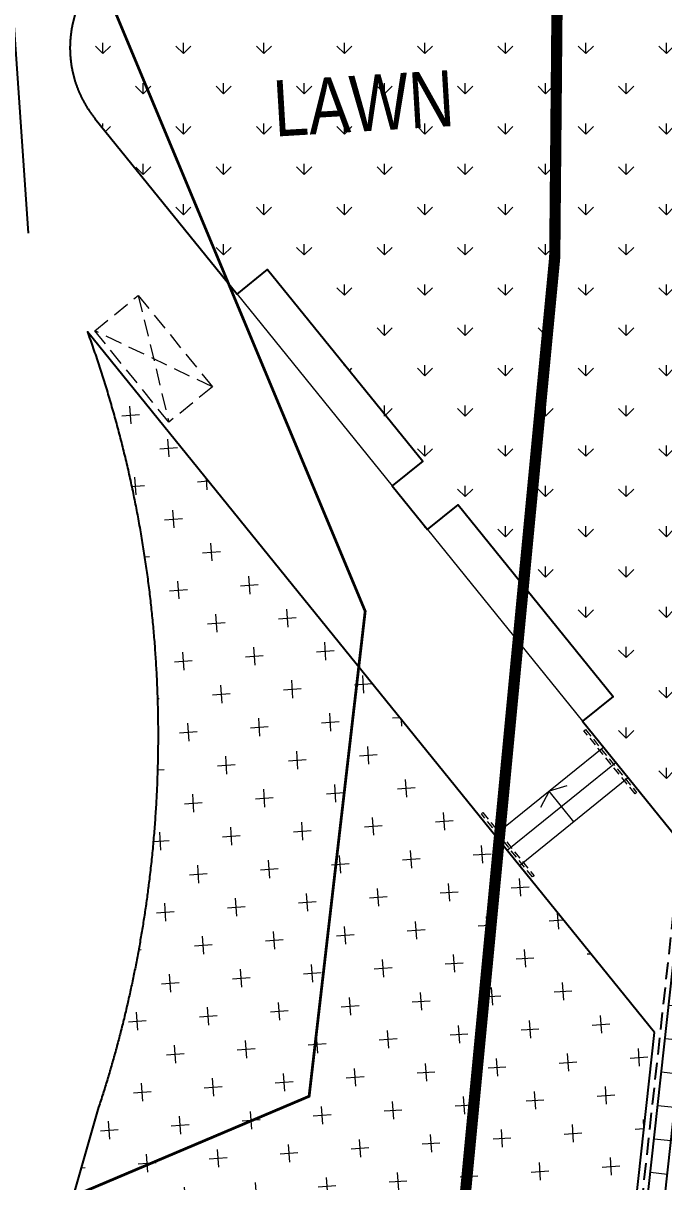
# Model space of a CAD drawing. Header units: millimetres. Extents: x 834681283 to 835686922, y 817551134 to 819407044.
# Drawn here: x 835628618 to 835640055, y 818173558 to 818194229 of the extents above; entities that cross this region are included whole.
import ezdxf
from ezdxf.xclip import XClip

# ---------------------------------------------------------------- set-up
doc = ezdxf.new("R2010")
doc.units = ezdxf.units.MM
doc.header["$LTSCALE"] = 1200
doc.header["$MEASUREMENT"] = 0
doc.header["$XCLIPFRAME"] = 0
for name, pattern in [('P01-MAGP-EVA-GREENERY$0$HIDDEN', [0.375, 0.25, -0.125]), ('P01-MAGP-EVA-GREENERY$0$HIDDEN2', [0.1875, 0.125, -0.0625]), ('P01-MAGP-EVA-GREENERY$0$HIDDENX2', [0.75, 0.5, -0.25]), ('SITE BOUNDARY$0$CENTER', [2, 1.25, -0.25, 0.25, -0.25])]:
    doc.linetypes.add(name, pattern=pattern)
for name, color, linetype, lineweight in [('P01-MAAN-P-EVA$0$AR-DIM_AR_', 4, 'Continuous', 25), ('P01-MAGP-EVA-GREENERY$0$A-WALL', 7, 'Continuous', 5), ('P01-MAGP-EVA-GREENERY$0$AC-DUCT', 8, 'P01-MAGP-EVA-GREENERY$0$HIDDEN2', 13), ('P01-MAGP-EVA-GREENERY$0$AR-FURN_AR_', 9, 'Continuous', 13), ('P01-MAGP-EVA-GREENERY$0$AR-HATCH_AR_', 8, 'Continuous', 13), ('P01-MAGP-EVA-GREENERY$0$AR-STAIR_AR_BS_MI_', 7, 'Continuous', 18), ('P01-MAGP-EVA-GREENERY$0$DR-FLD', 8, 'Continuous', 25), ('P01-MAGP-EVA-GREENERY$0$RLP340', 8, 'P01-MAGP-EVA-GREENERY$0$HIDDEN2', 5)]:
    doc.layers.add(name, color=color, linetype=linetype, lineweight=lineweight)
for name, color, linetype in [('P01-MAAN-P-EVA$0$AW-TXT-FS', 4, 'Continuous'), ('P01-MAGP-EVA-GREENERY$0$AR-FS-AR-EVA', 8, 'Continuous'), ('P01-MAGP-EVA-GREENERY$0$AR-LANDS_AR_MI_', 9, 'Continuous'), ('P01-MAGP-EVA-GREENERY$0$SURFACE CHANNEL', 8, 'Continuous'), ('SITE BOUNDARY$0$XIQU-RLP0830A', 6, 'Continuous')]:
    doc.layers.add(name, color=color, linetype=linetype)
doc.styles.add('P01-MAAN-P-EVA$0$ARIAL', font='arial.ttf', dxfattribs={"width": 0.8})

# ---------------------------------------------------------------- blocks, each defined once
blk = doc.blocks.new('P01-MAAN-P-EVA')
at = {"layer": 'P01-MAAN-P-EVA$0$AR-DIM_AR_'}
blk.add_line((835628342.8801814, 818195738.4370065), (835628710.1545498, 818190484.721613), dxfattribs=at)
at = {"layer": 'P01-MAAN-P-EVA$0$AW-TXT-FS', "style": 'P01-MAAN-P-EVA$0$ARIAL', "width": 0.8}
blk.add_text('LAWN', height=999.9999999999999, rotation=3.41720713325583, dxfattribs=at).set_placement((835633113.44051, 818192204.906295))
blk = doc.blocks.new('SITE BOUNDARY')
at = {"layer": 'SITE BOUNDARY$0$XIQU-RLP0830A', "color": 212, "linetype": 'SITE BOUNDARY$0$CENTER', "ltscale": 0.8, "true_color": 0xb300b3, "const_width": 0.2}
blk.add_lwpolyline([(835286.8595096358, 818095.5898073158), (835320.0389396354, 818097.1393873137), (835327.5924196368, 818097.4920173134), (835329.543847488, 818097.582709993), (835329.3764846266, 818099.8408723108, -0.05534238246259673), (835330.4255170673, 818151.4921325732, 0.06463781945915717), (835330.9138293717, 818205.0722543845), (835330.9138114426, 818205.0724030975), (835330.9140182555, 818205.0706876367), (835309.220507328, 818203.6202764428)], format="xyb", dxfattribs=at)
blk = doc.blocks.new('P01-MAGP-EVA-GREENERY$0$ST-ARR')
at = {"color": 4}
blk.add_lwpolyline([(-305.5555555554456, -124.9999999999854), (5.820766091346741e-11, 1.455191522836685e-11), (305.5555555556202, -124.9999999999854)], dxfattribs=at)
blk = doc.blocks.new('P01-MAGP-EVA-GREENERY')
at = {"layer": 'P01-MAGP-EVA-GREENERY$0$AR-HATCH_AR_'}
h = blk.add_hatch(dxfattribs=at)
h.set_pattern_fill('GRASS', color=256, scale=40, style=0)
h.set_pattern_definition([(90, (-18711.63412451744, -323.1979193687439), (-718.4204896000002, 718.4204896000003), [190.5, -1246.3409792]), (45.00000000000001, (-18711.63412451744, -323.1979193687439), (-718.4204896855327, 718.4204896855334), [190.5, -825.5000000000006]), (135, (-18711.63412451744, -323.1979193687439), (-718.4204896855334, -718.4204896855327), [190.5, -825.5000000000006])])
edge = h.paths.add_edge_path()
edge.add_line((835335292.2712258, 818175153.3878969), (835333723.451291, 818175043.7137378))
edge.add_line((835333723.451291, 818175043.7137378), (835333568.3063005, 818177263.3001584))
edge.add_line((835333568.3063005, 818177263.3001584), (835332651.5302926, 818177199.2192091))
edge.add_line((835332651.5302926, 818177199.2192091), (835332379.5539614, 818181089.7001171))
edge.add_line((835332379.5539614, 818181089.7001171), (835335296.9321941, 818181293.6502311))
edge.add_line((835335296.9321941, 818181293.6502311), (835335235.6492873, 818183523.7926437))
edge.add_line((835335235.6492873, 818183523.7926437), (835324215.1855614, 818174600.3753556))
edge.add_arc((835325473.7599932, 818173046.0297059), 1999.99999978098, 128.997554178979, 218.9975794825329)
edge.add_line((835323919.4148993, 818171787.4545877), (835326458.2359874, 818168652.0008192))
edge.add_line((835326458.2359874, 818168652.0008192), (835327002.2559634, 818169092.5011271))
edge.add_line((835327002.2559634, 818169092.5011271), (835329771.1199726, 818165672.9409074))
edge.add_line((835329771.1199726, 818165672.9409074), (835329227.1012503, 818165232.4416142))
edge.add_line((835329227.1012503, 818165232.4416142), (835329856.3888104, 818164455.2690674))
edge.add_line((835329856.3888104, 818164455.2690674), (835330400.4072459, 818164895.7681284))
edge.add_line((835330400.4072459, 818164895.7681284), (835333169.2712555, 818161476.2079086))
edge.add_line((835333169.2712555, 818161476.2079086), (835332625.2540731, 818161035.7098633))
edge.add_line((835332625.2540731, 818161035.7098633), (835334291.3275766, 818158978.1027039))
edge.add_line((835334291.3275766, 818158978.1027039), (835334683.9138342, 818162553.2881154))
edge.add_line((835334683.9138342, 818162553.2881154), (835335292.2712258, 818175153.3878969))
h = blk.add_hatch(dxfattribs=at)
h.set_pattern_fill('CROSS', color=256, scale=100.0000000000001, style=0)
h.set_pattern_definition([(3.998948738173892, (835214888.6500797, 818166455.2138543), (589.170246304936, 677.7377227725948), [317.5000000000002, -952.5000000000014]), (93.99894873817387, (835215058.0845106, 818166307.9212928), (-677.7377227725948, 589.170246304936), [317.5, -952.5000000000006])])
edge = h.paths.add_edge_path()
edge.add_line((835333907.1802812, 818155479.7688212), (835323784.9881405, 818167980.724266))
edge.add_arc((835303836.5511309, 818160777.7321398), 21209.0366282991, -7.030235953955582, 19.85366410578331, ccw=False)
edge.add_arc((835303807.6138045, 818160768.3044916), 21236.60643316784, 341.83056204054003, 353.00456383887234, ccw=False)
edge.add_line((835323985.3315765, 818154146.1327701), (835322656.6242651, 818149510.5171216))
edge.add_line((835322656.6242651, 818149510.5171216), (835324331.4181284, 818147442.138738))
edge.add_line((835324331.4181287, 818147442.1387377), (835324875.4390703, 818147882.6398282))
edge.add_line((835324875.4390697, 818147882.6398289), (835327644.3030785, 818144463.079608))
edge.add_line((835327644.3030791, 818144463.0796076), (835327100.2821403, 818144022.5785195))
edge.add_line((835327100.2821399, 818144022.5785191), (835328044.2130526, 818142856.8193548))
edge.add_line((835328044.2130529, 818142856.8193551), (835328588.2339888, 818143297.3204399))
edge.add_line((835328588.2339888, 818143297.3204399), (835331357.0979973, 818139877.7602191))
edge.add_line((835331357.0979971, 818139877.7602187), (835330813.0770644, 818139437.2591363))
edge.add_line((835330813.0770648, 818139437.2591367), (835332070.2188885, 818137884.683008))
edge.add_line((835332070.2188882, 818137884.683008), (835332084.2896975, 818138223.7977283))
edge.add_line((835332084.2896975, 818138223.7977283), (835332959.5742233, 818146850.1561229))
edge.add_line((835332959.5742233, 818146850.1561229), (835333907.1802812, 818155479.7688212))
h = blk.add_hatch(dxfattribs=at)
h.set_pattern_fill('_USER', color=256, scale=600, angle=90.00000000000001, style=0, pattern_type=0)
h.set_pattern_definition([(173.7335346209377, (835335182.5948735, 818162513.9067641), (-65.49152242178398, -596.415006929636), [])])
h.paths.add_polyline_path([(835333456.8118638, 818146797.6301048), (835333158.4692794, 818146829.1457158), (835334883.3862497, 818162537.5355748), (835335182.5948737, 818162513.9067645)])
at = {"layer": 'P01-MAGP-EVA-GREENERY$0$A-WALL', "linetype": 'P01-MAGP-EVA-GREENERY$0$HIDDEN', "const_width": 50.00000000000006}
blk.add_lwpolyline([(835274088.9610943, 818171947.1061788), (835273240.7732723, 818184079.9562244), (835288739.3552431, 818185815.7830609), (835283325.3747799, 818196482.6521236), (835284864.6730961, 818198112.2882051), (835310687.5471095, 818199917.5233462), (835323478.3522729, 818175609.8955871), (835328743.4670234, 818162996.7864552), (835327742.3246652, 818154343.0262414), (835316534.7638806, 818149596.72662), (835319855.7407883, 818141557.6319972), (835318710.4108881, 818137563.7633592), (835313438.4613312, 818134959.6445372)], dxfattribs=at)
at = {"layer": 'P01-MAGP-EVA-GREENERY$0$AC-DUCT', "ltscale": 2}
for p, q in [((835324693.5215132, 818168631.1821657), (835325237.866238, 818166369.8354826)), ((835326015.0350574, 818166999.1276455), (835323916.3526938, 818168001.8900032))]:
    blk.add_line(p, q, dxfattribs=at)
blk.add_lwpolyline([(835323916.3526937, 818168001.8900033), (835324693.5215129, 818168631.1821657), (835326015.0350572, 818166999.1276457), (835325237.866238, 818166369.8354826)], close=True, dxfattribs=at)
at = {"layer": 'P01-MAGP-EVA-GREENERY$0$AR-FS-AR-EVA', "linetype": 'P01-MAGP-EVA-GREENERY$0$HIDDENX2'}
blk.add_arc((835317185.6660734, 818187051.1630803), 14100.00000000001, 250.1968909358194, 308.9975561377693, dxfattribs=at)
at = {"layer": 'P01-MAGP-EVA-GREENERY$0$AR-FURN_AR_'}
for points in [[(835327002.2559628, 818169092.5011272), (835326458.2350188, 818168652.0000353), (835329227.0990267, 818165232.4398139), (835329771.1199719, 818165672.9409075)], [(835330400.4072452, 818164895.7681286), (835329856.3863019, 818164455.2670368), (835332625.2503086, 818161035.7068151), (835333169.2712551, 818161476.2079091)]]:
    blk.add_lwpolyline(points, close=True, dxfattribs=at)
at = {"layer": 'P01-MAGP-EVA-GREENERY$0$AR-LANDS_AR_MI_'}
for points in [[(835335296.9321942, 818181293.6502311), (835335235.6492873, 818183523.7926437), (835324215.1855618, 818174600.3753563, 0.4142136917371972), (835323919.4148993, 818171787.4545877), (835326458.2359874, 818168652.0008192), (835327002.2559634, 818169092.5011271), (835329771.1199726, 818165672.9409074), (835329227.1012503, 818165232.4416142), (835329856.3888104, 818164455.2690674), (835330400.4072459, 818164895.7681284), (835333169.2712555, 818161476.2079086), (835332625.2540731, 818161035.7098633), (835334291.3275766, 818158978.1027039), (835334683.9138342, 818162553.2881154), (835335292.2712258, 818175153.3878969), (835333723.451291, 818175043.7137378), (835333568.3063005, 818177263.3001584), (835332651.5302926, 818177199.2192091), (835332379.5539614, 818181089.7001171)], [(835333907.1802812, 818155479.7688212), (835323784.9881408, 818167980.724266, -0.1178441523568255), (835324886.1318783, 818158181.8921899, -0.04879445015033586), (835323985.3315765, 818154146.1327701), (835322656.6242651, 818149510.5171216), (835324331.4181287, 818147442.1387377), (835324875.4390697, 818147882.6398289), (835327644.3030791, 818144463.0796076), (835327100.2821399, 818144022.5785191), (835328044.2130529, 818142856.8193551), (835328588.2339888, 818143297.3204399), (835331357.0979971, 818139877.7602187), (835330813.0770648, 818139437.2591367), (835332070.2188882, 818137884.683008), (835332084.2896975, 818138223.7977283), (835332959.5742233, 818146850.1561229)]]:
    blk.add_lwpolyline(points, format="xyb", close=True, dxfattribs=at)
at = {"layer": 'P01-MAGP-EVA-GREENERY$0$AR-STAIR_AR_BS_MI_'}
blk.add_line((835332469.6478835, 818159241.6095619), (835332029.146813, 818159785.6305237), dxfattribs=at)
at = {"layer": 'P01-MAGP-EVA-GREENERY$0$AR-STAIR_AR_BS_MI_', "ltscale": 25.4}
for points in [[(835333000.6096743, 818160572.2472165), (835331057.6834588, 818158999.0134319)], [(835333220.8619316, 818160300.2381299), (835331277.935716, 818158727.0043453)], [(835333441.1141888, 818160028.2290432), (835331498.1879733, 818158454.9952587)]]:
    blk.add_lwpolyline(points, dxfattribs=at)
at = {"layer": 'P01-MAGP-EVA-GREENERY$0$DR-FLD', "ltscale": 0.15}
blk.add_lwpolyline([(835333456.8118638, 818146797.6301048), (835333158.4692794, 818146829.1457158), (835334883.3862497, 818162537.5355748), (835335182.5948737, 818162513.9067645)], close=True, dxfattribs=at)
at = {"layer": 'P01-MAGP-EVA-GREENERY$0$RLP340'}
for points in [[(835333559.9031512, 818159738.3990731), (835332647.5251849, 818160865.187783), (835332674.7262332, 818160887.2128363), (835333587.104199, 818159760.4241269), (835333559.9031508, 818159738.3990734)], [(835331729.6553605, 818158256.4228958), (835330817.1987385, 818159383.3122674), (835330844.3997868, 818159405.3373207), (835331756.8564084, 818158278.4479495), (835331729.6553601, 818158256.422896)]]:
    blk.add_lwpolyline(points, dxfattribs=at)
at = {"layer": 'P01-MAGP-EVA-GREENERY$0$SURFACE CHANNEL', "linetype": 'P01-MAGP-EVA-GREENERY$0$HIDDEN'}
blk.add_lwpolyline([(835335166.074069, 818190825.1448061), (835335485.3745525, 818177079.3009275), (835334783.6500418, 818162545.4118456), (835333059.0217515, 818146839.6509229), (835332184.0800407, 818138216.6711372), (835331660.2710016, 818125592.5677303), (835331846.170101, 818110256.902361), (835332613.8025352, 818098740.6110982), (835329860.8325741, 818098609.9784348), (835329779.8320683, 818100314.5483625)], dxfattribs=at)
at = {"layer": 'P01-MAGP-EVA-GREENERY$0$AR-STAIR_AR_BS_MI_', "xscale": -1, "rotation": 38.99756358115159}
blk.add_blockref('P01-MAGP-EVA-GREENERY$0$ST-ARR', (835332029.146813, 818159785.6305237), dxfattribs=at)

msp = doc.modelspace()

# ---------------------------------------------------------------- block references
ref = msp.add_blockref('SITE BOUNDARY', (305980.3518221378, 20741.31446456909), dxfattribs=dict(xscale=1000, yscale=1000, zscale=1000))
XClip(ref).set_block_clipping_path([(835171.4179906907, 818003.0079180738), (835381.5676709538, 818003.0079180738), (835380.9419443216, 818241.1415228392), (835171.4179906907, 818241.1415228392)])
ref = msp.add_blockref('P01-MAGP-EVA-GREENERY', (305980.3518218994, 20741.31446480751))
XClip(ref).set_block_clipping_path([(835304579.184374, 818174710.1626656), (835305796.165823, 818174873.3149368), (835307662.0338197, 818174689.8070786), (835310520.3633885, 818174065.1796945), (835313081.8681743, 818173026.565997), (835315581.7919986, 818171259.1109881), (835317651.2761323, 818169000.3924677), (835319046.8494221, 818167007.0337248), (835320133.4085228, 818164236.8954862), (835320669.2049217, 818161588.339545), (835320843.1778568, 818158211.368624), (835320023.4914253, 818155637.3225639), (835307775.6753732, 818112927.0695825), (835307486.5656325, 818111403.7745718), (835306472.3023188, 818108849.5676203), (835303557.4701333, 818104111.4948183), (835299124.0129836, 818101088.6384549), (835297415.7114913, 818099718.8653644), (835294427.9237889, 818098869.5449544), (835299696.7221286, 818083540.2194344), (835299696.7221286, 818003007.9180738), (835381567.6709538, 818003007.9180738), (835381567.6709538, 818241141.5228392), (835171417.9906907, 818241141.5228392), (835171417.9906907, 818003007.9180738), (835299646.7221286, 818003007.9180738), (835299646.7221286, 818083531.8665625), (835294380.6194693, 818098853.3491247), (835289071.6246588, 818097781.3911836), (835244007.6001352, 818094631.0239012), (835243402.3726704, 818094599.0591453), (835242636.0318141, 818094583.6296563), (835241827.5000405, 818094619.5304664), (835240278.7908783, 818094803.1013474), (835238615.9808831, 818095198.6516088), (835236837.1062446, 818095894.4355551), (835235914.818166, 818096333.9795084), (835235308.0351869, 818096662.1879468), (835233986.3356233, 818097536.8864938), (835232722.909551, 818098548.7006296), (835231238.5995908, 818100145.3524557), (835230243.8710234, 818101523.0034088), (835229459.3735335, 818102997.1350085), (835228749.5628562, 818104567.991932), (835228038.0088664, 818107442.8705243), (835228019.3892208, 818108529.8695997), (835224832.3401604, 818154118.6039063), (835224786.1936965, 818154547.7584285), (835224773.2807815, 818155026.8918852), (835224783.5408298, 818155896.2038279), (835224816.9600604, 818156261.0471077), (835224880.3945836, 818156930.3651428), (835224980.8038678, 818157693.5020338), (835225188.0995655, 818158657.4187651), (835225368.2602261, 818159369.90378), (835225838.1759521, 818160711.976452), (835226139.2108691, 818161405.4137219), (835226545.7954304, 818162235.3437661), (835227243.4511546, 818163421.3939792), (835227831.7674248, 818164241.3849411), (835228201.1016024, 818164708.4587804), (835228901.1138991, 818165512.979474), (835229693.714691, 818166280.4427017), (835231339.2155919, 818167719.4297662), (835233198.9440969, 818168772.0604982), (835234724.5905447, 818169505.6878428), (835236291.5872612, 818169941.2428173), (835238731.1858591, 818170106.814821)])

# ---------------------------------------------------------------- next in the draw order: block references
msp.add_blockref('P01-MAAN-P-EVA', (2.384185791015625e-07, -2.384185791015625e-07))

doc.saveas('drawing.dxf')
